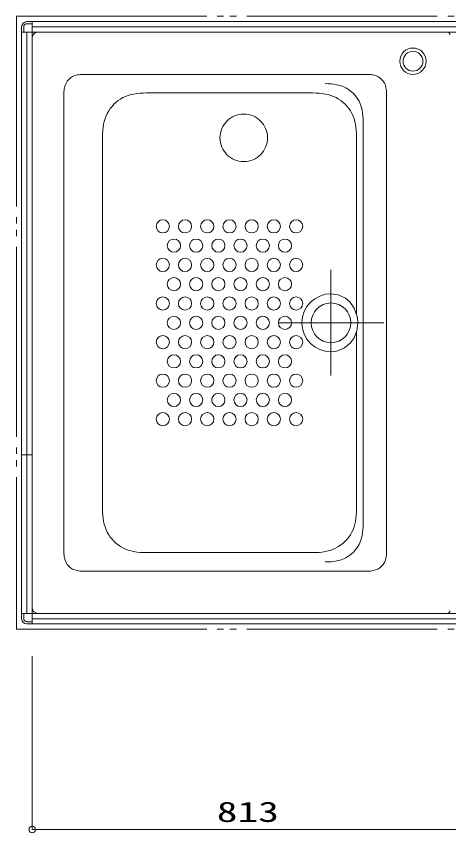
# Model space of a CAD drawing. Units: millimetres on the paper. Extents: x -305 to 305, y -152 to 152.
# Drawn here: x -234.9 to -194.1, y -0.7 to 76.6 of the extents above; entities that cross this region are included whole.
import ezdxf
from ezdxf.enums import TextEntityAlignment as Align

# ---------------------------------------------------------------- set-up
doc = ezdxf.new("R2010")
doc.units = ezdxf.units.MM
doc.linetypes.add('LONG_CHAIN', pattern=[21, 18, -1, 1, -1])
doc.linetypes.add('LONG_DOUBLE_CHAIN', pattern=[21.8, 18, -1, 0.6, -0.6, 0.6, -1])
doc.layers.add('0-0_0', color=7, linetype='Continuous', lineweight=9)
doc.layers.add('0-1_VIEW0001', color=7, linetype='Continuous', lineweight=9)
doc.styles.add('ＭＳ ゴシック', font='')
doc.styles.get('ＭＳ ゴシック').set_extended_font_data('MS Gothic')

# ---------------------------------------------------------------- blocks, each defined once
blk = doc.blocks.new('_ORIGIN')
at = {"layer": '0-0_0'}
blk.add_line((0, 0), (-1, 0), dxfattribs=at)
blk.add_circle((0, 0), 0.5, dxfattribs=at)

msp = doc.modelspace()

# ---------------------------------------------------------------- linework, layer by layer
at = {"layer": '0-1_VIEW0001', "linetype": 'LONG_DOUBLE_CHAIN'}
for p, q in [((-234.934, 76.573), (-234.934, 18.573)), ((-234.934, 18.573), (-193.359, 18.573))]:
    msp.add_line(p, q, dxfattribs=at)
at = {"layer": '0-1_VIEW0001'}
for p, q in [((-233.934, 76.073), (-233.434, 76.073)), ((-233.934, 75.873), (-233.434, 75.873)), ((-233.434, 76.073), (-153.434, 76.073)), ((-233.434, 76.073), (-233.434, 75.673)), ((-153.434, 76.073), (-233.434, 76.073)), ((-233.434, 19.073), (-233.434, 76.073)), ((-234.434, 75.073), (-234.434, 75.573)), ((-234.434, 75.073), (-234.434, 20.073)), ((-234.434, 75.073), (-234.034, 75.073)), ((-152.434, 75.073), (-234.434, 75.073)), ((-234.434, 20.073), (-234.434, 75.073)), ((-234.234, 75.073), (-234.234, 75.573)), ((-233.934, 20.073), (-233.934, 75.073)), ((-153.434, 75.573), (-233.434, 75.573)), ((-232.884, 75.073), (-194.184, 75.073)), ((-233.434, 20.622), (-233.434, 74.523)), ((-228.637, 71.073), (-201.732, 71.073)), ((-230.434, 25.871), (-230.434, 69.275)), ((-222.645, 69.323), (-206.904, 69.323)), ((-199.934, 69.275), (-199.934, 25.871)), ((-202.134, 66.61), (-202.134, 28.536)), ((-226.784, 65.183), (-226.784, 29.962)), ((-202.764, 65.183), (-202.764, 48.446)), ((-202.764, 46.7), (-202.764, 29.962)), ((-234.434, 35.073), (-233.434, 35.073)), ((-222.645, 25.823), (-206.904, 25.823)), ((-228.637, 24.073), (-201.732, 24.073)), ((-234.434, 20.073), (-234.034, 20.073)), ((-234.434, 20.073), (-234.434, 19.573)), ((-232.884, 20.073), (-234.434, 20.073)), ((-234.234, 20.073), (-234.234, 19.573)), ((-193.359, 19.573), (-233.434, 19.573)), ((-233.434, 19.073), (-233.434, 19.473)), ((-232.884, 20.073), (-193.309, 20.073)), ((-232.884, 20.072), (-194.184, 20.072)), ((-233.934, 19.273), (-233.434, 19.273)), ((-233.934, 19.073), (-233.434, 19.073)), ((-233.434, 19.073), (-193.359, 19.073)), ((-193.359, 19.073), (-233.434, 19.073)), ((-233.434, 16.033), (-233.434, -0.375)), ((-232.834, -0.375), (-193.359, -0.375))]:
    msp.add_line(p, q, dxfattribs=at)
at = {"layer": '0-1_VIEW0001', "linetype": 'LONG_CHAIN'}
for p, q in [((-205.184, 42.573), (-205.184, 52.573)), ((-200.184, 47.573), (-210.184, 47.573))]:
    msp.add_line(p, q, dxfattribs=at)
at = {"layer": '0-1_VIEW0001', "linetype": 'LONG_DOUBLE_CHAIN'}
msp.add_lwpolyline([(-234.934, 76.573), (-151.934, 76.573), (-151.934, 64.998)], dxfattribs=at)
at = {"layer": '0-1_VIEW0001'}
msp.add_lwpolyline([(-205.184, 50.323), (-204.493, 50.22), (-203.808, 49.889), (-203.403, 49.542), (-202.98, 48.958), (-202.675, 48.073), (-202.632, 47.573), (-202.727, 46.828), (-203.035, 46.09), (-203.356, 45.654), (-203.899, 45.197), (-204.72, 44.869), (-205.184, 44.823)], dxfattribs=at)
for centre, radius in [((-197.434, 72.324), 1.25), ((-197.434, 72.324), 0.94), ((-221.084, 56.697), 0.625), ((-218.984, 56.697), 0.625), ((-216.884, 56.697), 0.625), ((-214.784, 56.697), 0.625), ((-212.684, 56.697), 0.625), ((-210.584, 56.697), 0.625), ((-208.484, 56.697), 0.625), ((-220.034, 54.872), 0.625), ((-217.934, 54.872), 0.625), ((-215.834, 54.872), 0.625), ((-213.734, 54.872), 0.625), ((-211.634, 54.872), 0.625), ((-209.534, 54.872), 0.625), ((-221.084, 53.047), 0.625), ((-218.984, 53.047), 0.625), ((-216.884, 53.047), 0.625), ((-214.784, 53.047), 0.625), ((-212.684, 53.047), 0.625), ((-210.584, 53.047), 0.625), ((-208.484, 53.047), 0.625), ((-220.034, 51.222), 0.625), ((-217.934, 51.222), 0.625), ((-215.834, 51.222), 0.625), ((-213.734, 51.222), 0.625), ((-211.634, 51.222), 0.625), ((-209.534, 51.222), 0.625), ((-221.084, 49.397), 0.625), ((-218.984, 49.397), 0.625), ((-216.884, 49.397), 0.625), ((-214.784, 49.397), 0.625), ((-212.684, 49.397), 0.625), ((-210.584, 49.397), 0.625), ((-208.484, 49.397), 0.625), ((-205.184, 47.573), 1.875), ((-220.034, 47.572), 0.625), ((-217.934, 47.572), 0.625), ((-215.834, 47.572), 0.625), ((-213.734, 47.572), 0.625), ((-211.634, 47.572), 0.625), ((-209.534, 47.572), 0.625), ((-221.084, 45.747), 0.625), ((-218.984, 45.747), 0.625), ((-216.884, 45.747), 0.625), ((-214.784, 45.747), 0.625), ((-212.684, 45.747), 0.625), ((-210.584, 45.747), 0.625), ((-208.484, 45.747), 0.625), ((-220.034, 43.922), 0.625), ((-217.934, 43.922), 0.625), ((-215.834, 43.922), 0.625), ((-213.734, 43.922), 0.625), ((-211.634, 43.922), 0.625), ((-209.534, 43.922), 0.625), ((-221.084, 42.097), 0.625), ((-218.984, 42.097), 0.625), ((-216.884, 42.097), 0.625), ((-214.784, 42.097), 0.625), ((-212.684, 42.097), 0.625), ((-210.584, 42.097), 0.625), ((-208.484, 42.097), 0.625), ((-220.034, 40.272), 0.625), ((-217.934, 40.272), 0.625), ((-215.834, 40.272), 0.625), ((-213.734, 40.272), 0.625), ((-211.634, 40.272), 0.625), ((-209.534, 40.272), 0.625), ((-221.084, 38.447), 0.625), ((-218.984, 38.447), 0.625), ((-216.884, 38.447), 0.625), ((-214.784, 38.447), 0.625), ((-212.684, 38.447), 0.625), ((-210.584, 38.447), 0.625), ((-208.484, 38.447), 0.625)]:
    msp.add_circle(centre, radius, dxfattribs=at)
at = {"layer": '0-1_VIEW0001', "linetype": 'LONG_DOUBLE_CHAIN'}
msp.add_circle((-213.434, 65.073), 2.25, dxfattribs=at)
at = {"layer": '0-1_VIEW0001'}
for centre, radius, start, end in [((-233.934, 75.573), 0.5, 90, 180), ((-233.934, 75.573), 0.3, 90, 180), ((-232.884, 74.523), 0.55, 90, 180), ((-194.184, 74.823), 0.25, 0, 90), ((-228.637, 68.073), 3, 90, 100.47531), ((-201.732, 68.073), 3, 79.52469, 90), ((-228.909, 69.548), 1.5, 100.47531, 169.52468), ((-201.459, 69.548), 1.5, 10.47531, 79.52468), ((-227.434, 69.275), 3, 169.52468, 180), ((-205.73, 64.205), 6, 79.52468, 90), ((-205.184, 67.155), 3, 10.47531, 79.52469), ((-202.934, 69.275), 3, 0, 10.47531), ((-223.234, 65.773), 3.5, 99.69632, 170.30368), ((-222.645, 62.323), 7, 90, 99.69632), ((-206.904, 62.323), 7, 80.30368, 90), ((-206.314, 65.773), 3.5, 9.69632, 80.30368), ((-208.134, 66.61), 6, 0, 10.47531), ((-219.784, 65.183), 7, 170.30368, 180.00001), ((-209.764, 65.183), 7, 0, 9.69632), ((-205.184, 47.573), 2.75, 90, 269.99995), ((-219.784, 29.962), 7, 179.99999, 189.69632), ((-209.764, 29.962), 7, 350.30368, 0), ((-223.234, 29.373), 3.5, 189.69632, 260.30368), ((-206.314, 29.373), 3.5, 279.69632, 350.30368), ((-208.134, 28.536), 6, 349.52469, 0), ((-205.184, 27.99), 3, 280.47531, 349.52469), ((-227.434, 25.871), 3, 180, 190.47532), ((-222.645, 32.823), 7, 260.30368, 270), ((-206.904, 32.823), 7, 270, 279.69632), ((-202.934, 25.871), 3, 349.52469, 0), ((-228.909, 25.598), 1.5, 190.47532, 259.52469), ((-205.73, 30.94), 6, 270, 280.47532), ((-201.459, 25.598), 1.5, 280.47532, 349.52469), ((-228.637, 27.073), 3, 259.52469, 270), ((-201.732, 27.073), 3, 270, 280.47531), ((-232.884, 20.622), 0.55, 180, 270), ((-194.184, 20.322), 0.25, 270, 0), ((-233.934, 19.573), 0.5, 180, 270), ((-233.934, 19.573), 0.3, 180, 270)]:
    msp.add_arc(centre, radius, start, end, dxfattribs=at)

# ---------------------------------------------------------------- block references
at = {"layer": '0-1_VIEW0001', "xscale": 0.6, "yscale": 0.6, "rotation": 180}
msp.add_blockref('_ORIGIN', (-233.434, -0.375), dxfattribs=at)

# ---------------------------------------------------------------- texts
at = {"layer": '0-1_VIEW0001', "style": 'ＭＳ ゴシック', "width": 1.5}
msp.add_text('813', height=1.921, dxfattribs=at).set_placement((-215.985, -0.236), align=Align.BOTTOM_LEFT)

doc.saveas('drawing.dxf')
